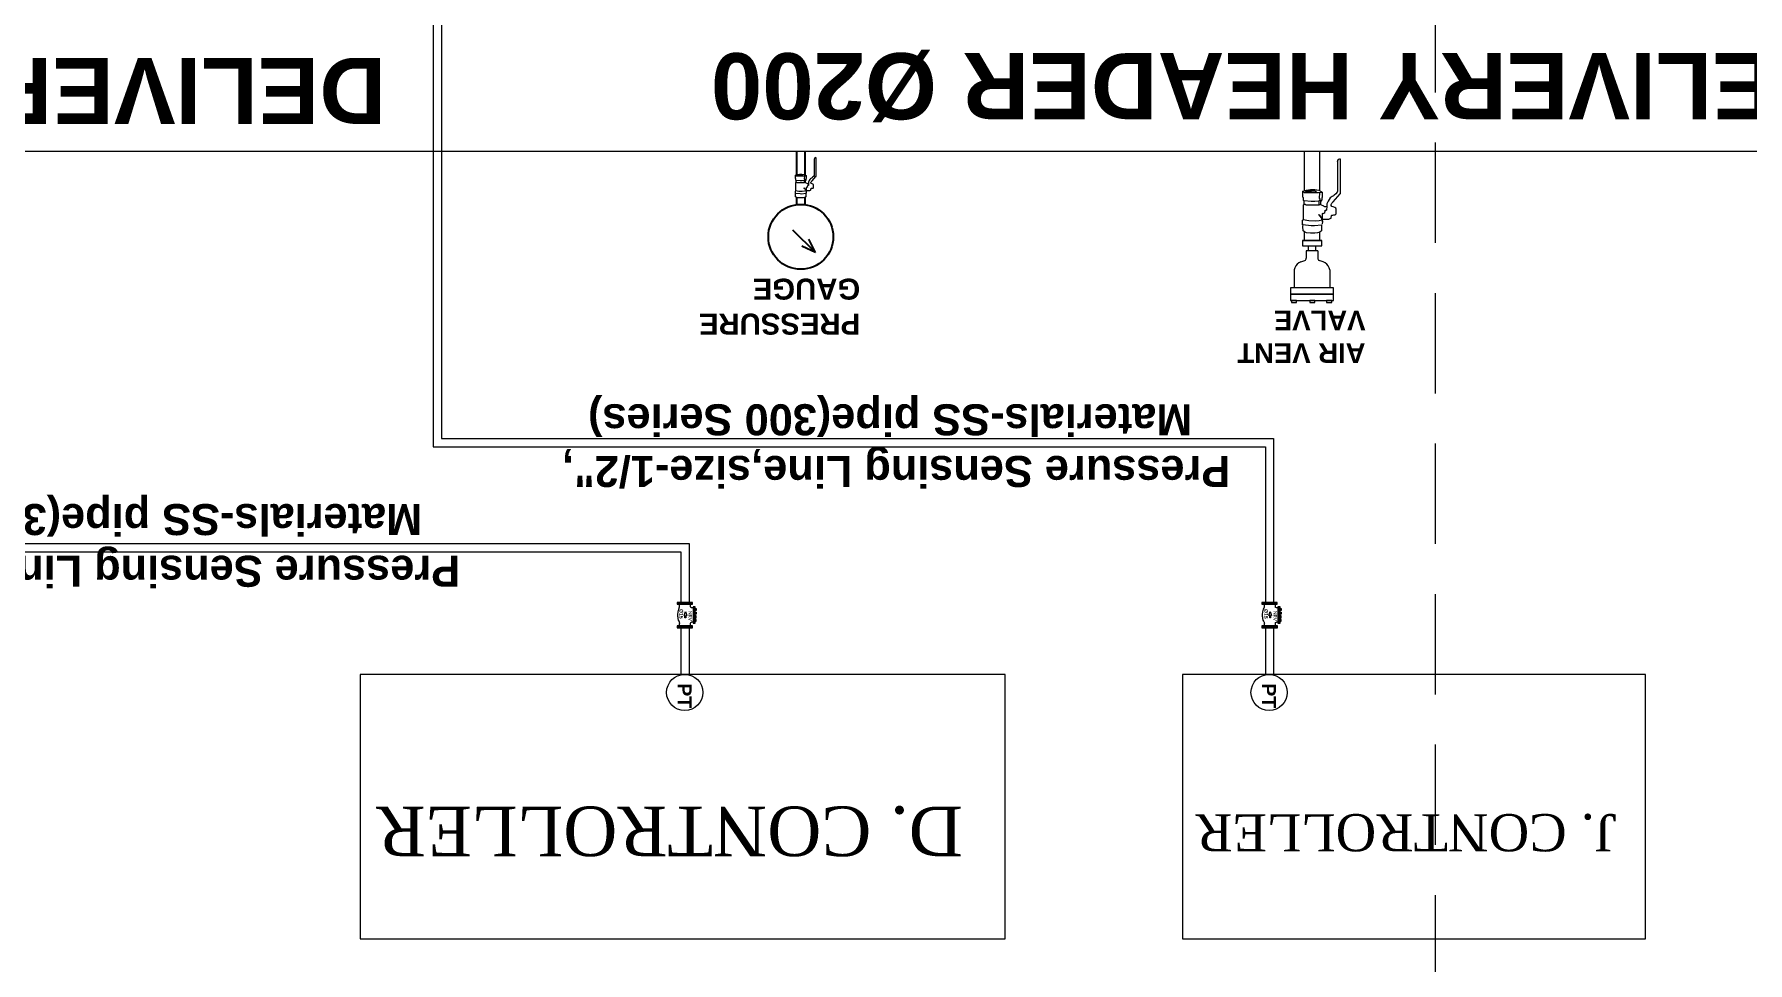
# Model space of a CAD drawing. Header units: inches. Extents: x -98933 to 1585249, y -3352739 to 192771.
# Drawn here: x 58127.62 to 58168.6, y 49889.17 to 49911.38 of the extents above; entities that cross this region are included whole.
import ezdxf

# ---------------------------------------------------------------- set-up
doc = ezdxf.new("R2010")
doc.units = ezdxf.units.IN
doc.header["$MEASUREMENT"] = 0
doc.linetypes.add('HIDDEN', pattern=[0.375, 0.25, -0.125])
doc.layers.get('0').update_dxf_attribs({"lineweight": 0})
doc.layers.add('017339-5001-45DD-GROUND$0$45MECH-NEW-MW-PIPE', color=3, linetype='Continuous')
doc.layers.add('FIREFIGHTING', color=241, linetype='Continuous')
for name, color, linetype, lineweight in [('Diamention', 30, 'Continuous', 0), ('DOOR', 222, 'Continuous', 0), ('FUR', 36, 'Continuous', 0), ('HYDRANT', 1, 'Continuous', 0), ('Hydrant Pipe', 1, 'Continuous', 25), ('Pipe 40 mm', 1, 'Continuous', 25), ('Text_Hightlight-02', 255, 'Continuous', 5), ('wall', 7, 'Continuous', 0)]:
    doc.layers.add(name, color=color, linetype=linetype, lineweight=lineweight)
doc.styles.add('small', font='calibri.ttf', dxfattribs={"height": 4})
doc.styles.get("Standard").update_dxf_attribs({"font": 'arialbd.ttf', "height": 24})

# ---------------------------------------------------------------- blocks, each defined once
blk = doc.blocks.new('E2W')
at = {"layer": 'HYDRANT', "color": 5, "lineweight": 5}
for p, q in [((-232215.556, 168861.361, 3196431.264), (-232215.551, 168861.434, 3196431.264)), ((-232215.556, 168861.281, 3196431.264), (-232215.556, 168861.361, 3196431.264)), ((-232215.553, 168861.226, 3196431.264), (-232215.556, 168861.281, 3196431.264)), ((-232215.54, 168861.185, 3196431.264), (-232215.553, 168861.226, 3196431.264)), ((-232215.551, 168861.434, 3196431.264), (-232215.536, 168861.473, 3196431.264)), ((-232215.536, 168861.473, 3196431.264), (-232215.513, 168861.499, 3196431.264)), ((-232215.513, 168861.499, 3196431.264), (-232215.434, 168861.504, 3196431.264)), ((-232215.434, 168861.504, 3196431.264), (-232215.398, 168861.501, 3196431.264)), ((-232215.42, 168861.286, 3196431.264), (-232215.418, 168861.345, 3196431.264)), ((-232215.405, 168861.153, 3196431.264), (-232215.42, 168861.286, 3196431.264)), ((-232215.418, 168861.345, 3196431.264), (-232215.4, 168861.503, 3196431.264)), ((-232215.398, 168861.501, 3196431.264), (-232215.4, 168861.509, 3196431.264)), ((-232215.4, 168861.509, 3196431.264), (-232215.316, 168861.509, 3196431.264)), ((-232215.329, 168861.269, 3196431.264), (-232215.327, 168861.394, 3196431.264)), ((-232215.324, 168861.197, 3196431.264), (-232215.329, 168861.269, 3196431.264)), ((-232215.327, 168861.394, 3196431.264), (-232215.309, 168861.499, 3196431.264)), ((-232215.313, 168861.139, 3196431.264), (-232215.324, 168861.197, 3196431.264)), ((-232215.316, 168861.509, 3196431.264), (-232215.303, 168861.494, 3196431.264)), ((-232215.303, 168861.494, 3196431.264), (-232215.026, 168861.494, 3196431.264)), ((-232215.28, 168861.149, 3196431.264), (-232215.227, 168861.199, 3196431.264)), ((-232215.227, 168861.199, 3196431.264), (-232215.206, 168861.205, 3196431.264)), ((-232215.206, 168861.205, 3196431.264), (-232215.219, 168861.19, 3196431.264)), ((-232215.031, 168861.203, 3196431.264), (-232215.028, 168861.442, 3196431.264)), ((-232215.025, 168861.189, 3196431.264), (-232215.031, 168861.203, 3196431.264)), ((-232215.028, 168861.442, 3196431.264), (-232215.021, 168861.461, 3196431.264)), ((-232215.026, 168861.494, 3196431.264), (-232215.016, 168861.48, 3196431.264)), ((-232214.956, 168861.203, 3196431.264), (-232215.025, 168861.2, 3196431.264)), ((-232215.021, 168861.461, 3196431.264), (-232215.015, 168861.478, 3196431.264)), ((-232215.016, 168861.48, 3196431.264), (-232214.954, 168861.48, 3196431.264)), ((-232214.964, 168861.279, 3196431.264), (-232214.962, 168861.348, 3196431.264)), ((-232214.957, 168861.205, 3196431.264), (-232214.964, 168861.279, 3196431.264)), ((-232214.962, 168861.348, 3196431.264), (-232214.951, 168861.48, 3196431.264)), ((-232214.941, 168861.184, 3196431.264), (-232214.956, 168861.203, 3196431.264)), ((-232214.954, 168861.48, 3196431.264), (-232214.941, 168861.493, 3196431.264)), ((-232214.941, 168861.493, 3196431.264), (-232214.891, 168861.493, 3196431.264)), ((-232214.794, 168861.19, 3196431.264), (-232214.903, 168861.199, 3196431.264)), ((-232214.903, 168861.199, 3196431.264), (-232214.903, 168861.184, 3196431.264)), ((-232214.891, 168861.493, 3196431.264), (-232214.878, 168861.507, 3196431.264)), ((-232214.878, 168861.507, 3196431.264), (-232214.766, 168861.507, 3196431.264)), ((-232214.768, 168861.504, 3196431.264), (-232214.794, 168861.479, 3196431.264)), ((-232214.794, 168861.479, 3196431.264), (-232214.794, 168861.208, 3196431.264)), ((-232214.794, 168861.208, 3196431.264), (-232214.785, 168861.148, 3196431.264)), ((-232214.783, 168861.415, 3196431.264), (-232214.784, 168861.361, 3196431.264)), ((-232214.784, 168861.361, 3196431.264), (-232214.784, 168861.3, 3196431.264)), ((-232214.784, 168861.3, 3196431.264), (-232214.783, 168861.276, 3196431.264)), ((-232214.779, 168861.45, 3196431.264), (-232214.783, 168861.415, 3196431.264)), ((-232214.783, 168861.276, 3196431.264), (-232214.776, 168861.261, 3196431.264)), ((-232214.775, 168861.455, 3196431.264), (-232214.779, 168861.45, 3196431.264)), ((-232214.776, 168861.261, 3196431.264), (-232214.77, 168861.258, 3196431.264)), ((-232214.77, 168861.453, 3196431.264), (-232214.775, 168861.455, 3196431.264)), ((-232214.745, 168861.203, 3196431.264), (-232214.771, 168861.157, 3196431.264)), ((-232214.77, 168861.443, 3196431.264), (-232214.77, 168861.453, 3196431.264)), ((-232214.768, 168861.422, 3196431.264), (-232214.77, 168861.443, 3196431.264)), ((-232214.77, 168861.248, 3196431.264), (-232214.763, 168861.297, 3196431.264)), ((-232214.766, 168861.378, 3196431.264), (-232214.768, 168861.422, 3196431.264)), ((-232214.766, 168861.343, 3196431.264), (-232214.766, 168861.378, 3196431.264)), ((-232214.763, 168861.297, 3196431.264), (-232214.766, 168861.343, 3196431.264)), ((-232214.765, 168861.506, 3196431.264), (-232214.75, 168861.438, 3196431.264)), ((-232214.75, 168861.438, 3196431.264), (-232214.737, 168861.363, 3196431.264)), ((-232214.733, 168861.281, 3196431.264), (-232214.745, 168861.203, 3196431.264)), ((-232214.737, 168861.363, 3196431.264), (-232214.733, 168861.281, 3196431.264)), ((-232215.515, 168861.152, 3196431.264), (-232215.54, 168861.185, 3196431.264)), ((-232215.409, 168861.152, 3196431.264), (-232215.515, 168861.152, 3196431.264)), ((-232215.399, 168861.145, 3196431.264), (-232215.409, 168861.152, 3196431.264)), ((-232215.334, 168861.137, 3196431.264), (-232215.388, 168861.138, 3196431.264)), ((-232215.329, 168861.138, 3196431.264), (-232215.34, 168861.145, 3196431.264)), ((-232215.313, 168861.138, 3196431.264), (-232215.334, 168861.137, 3196431.264)), ((-232215.303, 168861.148, 3196431.264), (-232215.313, 168861.138, 3196431.264)), ((-232215.276, 168861.15, 3196431.264), (-232215.303, 168861.148, 3196431.264)), ((-232215.297, 168861.156, 3196431.264), (-232215.294, 168861.012, 3196431.264)), ((-232215.294, 168861.012, 3196431.264), (-232215.283, 168860.987, 3196431.264)), ((-232215.189, 168861.14, 3196431.264), (-232215.286, 168861.138, 3196431.264)), ((-232215.283, 168860.987, 3196431.264), (-232215.276, 168860.972, 3196431.264)), ((-232215.266, 168861.147, 3196431.264), (-232215.276, 168861.15, 3196431.264)), ((-232215.276, 168860.972, 3196431.264), (-232215.26, 168860.969, 3196431.264)), ((-232215.267, 168861.14, 3196431.264), (-232215.266, 168861.147, 3196431.264)), ((-232215.26, 168860.969, 3196431.264), (-232215.234, 168860.967, 3196431.264)), ((-232215.237, 168861.176, 3196431.264), (-232215.253, 168861.156, 3196431.264)), ((-232215.253, 168861.156, 3196431.264), (-232215.252, 168861.146, 3196431.264)), ((-232215.252, 168861.146, 3196431.264), (-232215.244, 168861.143, 3196431.264)), ((-232215.244, 168861.143, 3196431.264), (-232215.244, 168861.138, 3196431.264)), ((-232215.219, 168861.19, 3196431.264), (-232215.237, 168861.176, 3196431.264)), ((-232215.234, 168860.967, 3196431.264), (-232215.225, 168860.965, 3196431.264)), ((-232215.225, 168860.965, 3196431.264), (-232215.222, 168860.958, 3196431.264)), ((-232215.222, 168860.958, 3196431.264), (-232215.217, 168860.939, 3196431.264)), ((-232215.217, 168860.939, 3196431.264), (-232215.215, 168860.919, 3196431.264)), ((-232215.215, 168860.919, 3196431.264), (-232215.214, 168860.895, 3196431.264)), ((-232215.214, 168860.895, 3196431.264), (-232215.207, 168860.886, 3196431.264)), ((-232215.207, 168860.886, 3196431.264), (-232215.195, 168860.878, 3196431.264)), ((-232215.195, 168860.878, 3196431.264), (-232215.176, 168860.878, 3196431.264)), ((-232215.191, 168861.122, 3196431.264), (-232215.189, 168861.14, 3196431.264)), ((-232215.19, 168861.114, 3196431.264), (-232215.191, 168861.122, 3196431.264)), ((-232215.184, 168861.097, 3196431.264), (-232215.19, 168861.114, 3196431.264)), ((-232215.182, 168861.094, 3196431.264), (-232215.184, 168861.097, 3196431.264)), ((-232215.157, 168861.096, 3196431.264), (-232215.182, 168861.094, 3196431.264)), ((-232215.176, 168860.878, 3196431.264), (-232215.144, 168860.878, 3196431.264)), ((-232215.153, 168861.091, 3196431.264), (-232215.157, 168861.096, 3196431.264)), ((-232215.15, 168861.092, 3196431.264), (-232215.153, 168861.091, 3196431.264)), ((-232215.138, 168861.093, 3196431.264), (-232215.15, 168861.092, 3196431.264)), ((-232215.144, 168860.878, 3196431.264), (-232215.119, 168860.878, 3196431.264)), ((-232215.133, 168861.095, 3196431.264), (-232215.138, 168861.093, 3196431.264)), ((-232215.135, 168861.089, 3196431.264), (-232215.133, 168861.095, 3196431.264)), ((-232215.129, 168861.086, 3196431.264), (-232215.135, 168861.089, 3196431.264)), ((-232215.13, 168861.075, 3196431.264), (-232215.129, 168861.086, 3196431.264)), ((-232215.13, 168861.064, 3196431.264), (-232215.13, 168861.075, 3196431.264)), ((-232215.124, 168861.062, 3196431.264), (-232215.13, 168861.064, 3196431.264)), ((-232215.122, 168861.058, 3196431.264), (-232215.124, 168861.062, 3196431.264)), ((-232215.052, 168861.055, 3196431.264), (-232215.122, 168861.058, 3196431.264)), ((-232215.119, 168860.878, 3196431.264), (-232215.104, 168860.878, 3196431.264)), ((-232215.104, 168860.878, 3196431.264), (-232215.09, 168860.881, 3196431.264)), ((-232215.09, 168860.881, 3196431.264), (-232215.074, 168860.903, 3196431.264)), ((-232215.074, 168860.903, 3196431.264), (-232215.063, 168860.932, 3196431.264)), ((-232215.063, 168860.932, 3196431.264), (-232215.056, 168860.956, 3196431.264)), ((-232215.056, 168861.096, 3196431.264), (-232215.058, 168861.084, 3196431.264)), ((-232215.058, 168861.084, 3196431.264), (-232215.056, 168861.071, 3196431.264)), ((-232215.052, 168861.106, 3196431.264), (-232215.056, 168861.096, 3196431.264)), ((-232215.056, 168861.071, 3196431.264), (-232215.052, 168861.055, 3196431.264)), ((-232215.056, 168860.956, 3196431.264), (-232215.039, 168860.97, 3196431.264)), ((-232215.006, 168861.051, 3196431.264), (-232215.053, 168861.054, 3196431.264)), ((-232215.041, 168861.118, 3196431.264), (-232215.052, 168861.106, 3196431.264)), ((-232215.02, 168861.172, 3196431.264), (-232215.041, 168861.118, 3196431.264)), ((-232215.039, 168860.97, 3196431.264), (-232215.018, 168860.97, 3196431.264)), ((-232215.02, 168861.177, 3196431.264), (-232215.025, 168861.189, 3196431.264)), ((-232215.007, 168861.172, 3196431.264), (-232215.02, 168861.172, 3196431.264)), ((-232215.018, 168860.97, 3196431.264), (-232214.993, 168860.959, 3196431.264)), ((-232214.96, 168861.172, 3196431.264), (-232215.007, 168861.172, 3196431.264)), ((-232214.953, 168861.03, 3196431.264), (-232215.006, 168861.051, 3196431.264)), ((-232214.993, 168860.959, 3196431.264), (-232214.968, 168860.933, 3196431.264)), ((-232214.968, 168860.933, 3196431.264), (-232214.818, 168860.798, 3196431.264)), ((-232214.933, 168861.149, 3196431.264), (-232214.96, 168861.172, 3196431.264)), ((-232214.921, 168861.01, 3196431.264), (-232214.953, 168861.03, 3196431.264)), ((-232214.903, 168861.184, 3196431.264), (-232214.941, 168861.184, 3196431.264)), ((-232214.892, 168861.149, 3196431.264), (-232214.933, 168861.149, 3196431.264)), ((-232214.892, 168860.988, 3196431.264), (-232214.921, 168861.01, 3196431.264)), ((-232214.883, 168861.141, 3196431.264), (-232214.892, 168861.149, 3196431.264)), ((-232214.867, 168860.951, 3196431.264), (-232214.892, 168860.988, 3196431.264)), ((-232214.785, 168861.141, 3196431.264), (-232214.883, 168861.141, 3196431.264)), ((-232214.855, 168860.928, 3196431.264), (-232214.867, 168860.951, 3196431.264)), ((-232214.84, 168860.911, 3196431.264), (-232214.855, 168860.928, 3196431.264)), ((-232214.815, 168860.883, 3196431.264), (-232214.84, 168860.911, 3196431.264)), ((-232214.784, 168860.86, 3196431.264), (-232214.815, 168860.883, 3196431.264)), ((-232214.771, 168861.157, 3196431.264), (-232214.785, 168861.141, 3196431.264)), ((-232214.785, 168861.148, 3196431.264), (-232214.785, 168861.141, 3196431.264)), ((-232214.818, 168860.798, 3196431.264), (-232214.811, 168860.795, 3196431.264)), ((-232214.811, 168860.795, 3196431.264), (-232214.802, 168860.792, 3196431.264)), ((-232214.802, 168860.792, 3196431.264), (-232214.165, 168860.792, 3196431.264)), ((-232214.769, 168860.854, 3196431.264), (-232214.784, 168860.86, 3196431.264)), ((-232214.504, 168860.854, 3196431.264), (-232214.769, 168860.854, 3196431.264)), ((-232214.204, 168860.854, 3196431.264), (-232214.504, 168860.854, 3196431.264))]:
    blk.add_line(p, q, dxfattribs=at)
blk.add_arc((-232214.208, 168860.808, 3196431.264), 0.0466, 339.6339, 95.2082, dxfattribs=at)
blk = doc.blocks.new('SZS')
at = {"layer": '017339-5001-45DD-GROUND$0$45MECH-NEW-MW-PIPE', "color": 100, "linetype": 'Continuous', "lineweight": 5}
for p, q in [((-230342.09, 165503.64, 24644909.79), (-230346.71, 165503.64, 24644909.79)), ((-230346.71, 165503.64, 24644909.79), (-230346.71, 165502.96, 24644909.79)), ((-230345.98, 165503.85, 24644909.79), (-230346.54, 165503.85, 24644909.79)), ((-230346.54, 165503.85, 24644909.79), (-230346.54, 165503.64, 24644909.79)), ((-230346.54, 165503.64, 24644909.79), (-230345.98, 165503.64, 24644909.79)), ((-230345.98, 165503.64, 24644909.79), (-230345.98, 165503.85, 24644909.79)), ((-230344.16, 165503.85, 24644909.79), (-230344.72, 165503.85, 24644909.79)), ((-230344.72, 165503.85, 24644909.79), (-230344.72, 165503.64, 24644909.79)), ((-230344.72, 165503.64, 24644909.79), (-230344.16, 165503.64, 24644909.79)), ((-230344.16, 165503.64, 24644909.79), (-230344.16, 165503.85, 24644909.79)), ((-230342.19, 165503.85, 24644909.79), (-230342.74, 165503.85, 24644909.79)), ((-230342.74, 165503.85, 24644909.79), (-230342.74, 165503.64, 24644909.79)), ((-230342.74, 165503.64, 24644909.79), (-230342.19, 165503.64, 24644909.79)), ((-230342.19, 165503.64, 24644909.79), (-230342.19, 165503.85, 24644909.79)), ((-230342.09, 165502.96, 24644909.79), (-230342.09, 165503.64, 24644909.79)), ((-230342.09, 165502.96, 24644909.79), (-230346.71, 165502.96, 24644909.79)), ((-230346.71, 165502.96, 24644909.79), (-230346.71, 165502.28, 24644909.79)), ((-230346.71, 165502.96, 24644909.79), (-230342.09, 165502.96, 24644909.79)), ((-230346.71, 165502.28, 24644909.79), (-230342.09, 165502.28, 24644909.79)), ((-230346.31, 165500.34, 24644909.79), (-230346.31, 165502.28, 24644909.79)), ((-230342.49, 165500.34, 24644909.79), (-230342.49, 165502.28, 24644909.79)), ((-230342.09, 165502.28, 24644909.79), (-230342.09, 165502.96, 24644909.79)), ((-230345.61, 165499.46, 24644909.79), (-230345.17, 165499.33, 24644909.79)), ((-230345.03, 165498.26, 24644909.79), (-230345.03, 165499.06, 24644909.79)), ((-230345.03, 165498.26, 24644909.79), (-230343.78, 165498.26, 24644909.79)), ((-230344.8, 165498.26, -110853.81), (-230344.8, 165497.75, -110853.81)), ((-230344.02, 165498.26, -110853.81), (-230344.02, 165497.75, -110853.81)), ((-230343.78, 165498.26, 24644909.79), (-230343.78, 165499.06, 24644909.79)), ((-230343.19, 165499.46, 24644909.79), (-230343.63, 165499.33, 24644909.79)), ((-230343.37, 165497.75, 997684.27), (-230345.46, 165497.75, 997684.27)), ((-230345.46, 165497.75, 997684.27), (-230345.46, 165497.17, 997684.27)), ((-230345.46, 165497.17, 997684.27), (-230343.37, 165497.17, 997684.27)), ((-230343.37, 165497.17, 997684.27), (-230345.46, 165497.17, 997684.27)), ((-230343.37, 165497.17, 997684.27), (-230343.37, 165497.75, 997684.27))]:
    blk.add_line(p, q, dxfattribs=at)
for centre, major_axis, start_param, end_param in [((-230345.79, 165500.34, 24644909.79), (0.373, 0.373), 2.356194, 2.809531), ((-230344.97, 165500.74, 24644909.79), (-1.02, 1.02), 1.238735, 1.89035), ((-230343.84, 165500.74, 24644909.79), (1.02, 1.02), 4.392836, 5.04445), ((-230343.02, 165500.34, 24644909.79), (-0.373, 0.373), 3.473654, 3.926991), ((-230345.34, 165499.06, 24644909.79), (-0.224, 0.224), 3.926991, 4.930704), ((-230343.46, 165499.06, 24644909.79), (0.224, 0.224), 1.352481, 2.356194)]:
    blk.add_ellipse(centre, major_axis=major_axis, ratio=1, start_param=start_param, end_param=end_param, dxfattribs=at)
blk = doc.blocks.new('EEDW')
at = {"layer": 'Hydrant Pipe', "color": 1, "lineweight": 5}
for p, q in [((-232236.29, 168852.4, 997684.27), (-232235.37, 168852.4, 997684.27)), ((-232230.91, 168852.4, 997684.27), (-232226.63, 168852.4, 997684.27)), ((-232236.29, 168850.76, 997684.27), (-232235.39, 168850.76, 997684.27)), ((-232230.9, 168850.76, 997684.27), (-232226.63, 168850.76, 997684.27))]:
    blk.add_line(p, q, dxfattribs=at)
at = {"lineweight": -2, "rotation": 89.99999999999999}
blk.add_blockref('SZS', (-66739.12, 399196), dxfattribs=at)
at = {"lineweight": -2, "xscale": 5.721052631231477, "yscale": 5.721052631231477, "zscale": 5.721052631231477}
blk.add_blockref('E2W', (1096281.94, -797212.97, -17289267.22), dxfattribs=at)
blk = doc.blocks.new('RRE')
at = {"linetype": 'ByBlock', "lineweight": -2, "ltscale": 2}
for q in [(-233130.27, 169054.02), (-233132.61, 169055.3), (-233131.58, 169056.34)]:
    blk.add_line((-233133.56, 169057.26), q, dxfattribs=at)
blk.add_circle((-233131.42, 169054.98), 4.75, dxfattribs=at)
blk = doc.blocks.new('EWS')
at = {"color": 1, "lineweight": -2}
for p, q in [((-232233.287, 168890.308, 274530.575), (-232233.287, 168888.954, 274530.575)), ((-232232.834, 168890.313, 274530.575), (-232232.834, 168888.959, 274530.575)), ((-232233.287, 168887.785, 274530.575), (-232233.287, 168887.39, 274530.575)), ((-232232.834, 168887.78, 274530.575), (-232232.834, 168887.393, 274530.575))]:
    blk.add_line(p, q, dxfattribs=at)
at = {"lineweight": -2}
for name, p, xscale, yscale, zscale, rotation in [('E2W', (33596.787, 534452.956, -4757449.451), 1.574249408429556, 1.574249408429556, 1.574249408429556, 90), ('RRE', (-318963.062, 231777.809, 274530.575), 0.3720219915140802, 0.3720219915140802, 0.3720219915140802, 180)]:
    blk.add_blockref(name, p, dxfattribs=dict(at, xscale=xscale, yscale=yscale, zscale=zscale, rotation=rotation))
blk = doc.blocks.new('RFF')
at = {"color": 96, "lineweight": 5}
for p, q in [((-221386.096, 148400.472, 893361.882), (-221385.519, 148400.472, 893361.882)), ((-221386.096, 148400.472, 893361.882), (-221386.096, 148400.398, 893361.882)), ((-221385.519, 148400.472, 893361.882), (-221386.096, 148400.472, 893361.882)), ((-221386.096, 148400.435, 893361.882), (-221385.519, 148400.435, 893361.882)), ((-221386.096, 148400.398, 893361.882), (-221385.519, 148400.398, 893361.882)), ((-221386.096, 148400.398, 893361.882), (-221385.519, 148400.398, 893361.882)), ((-221385.998, 148400.305, 893361.882), (-221385.998, 148400.398, 893361.882)), ((-221385.589, 148400.31, 893361.882), (-221385.589, 148400.398, 893361.882)), ((-221385.519, 148400.398, 893361.882), (-221385.519, 148400.472, 893361.882)), ((-221364.244, 148400.472, 893361.882), (-221363.667, 148400.472, 893361.882)), ((-221364.244, 148400.472, 893361.882), (-221364.244, 148400.398, 893361.882)), ((-221363.667, 148400.472, 893361.882), (-221364.244, 148400.472, 893361.882)), ((-221364.244, 148400.435, 893361.882), (-221363.667, 148400.435, 893361.882)), ((-221364.244, 148400.398, 893361.882), (-221363.667, 148400.398, 893361.882)), ((-221364.244, 148400.398, 893361.882), (-221363.667, 148400.398, 893361.882)), ((-221364.146, 148400.305, 893361.882), (-221364.146, 148400.398, 893361.882)), ((-221363.737, 148400.31, 893361.882), (-221363.737, 148400.398, 893361.882)), ((-221363.667, 148400.398, 893361.882), (-221363.667, 148400.472, 893361.882)), ((-221385.499, 148400.273, 893361.882), (-221385.552, 148400.273, 893361.882)), ((-221385.499, 148399.727, 893361.882), (-221385.552, 148399.727, 893361.882)), ((-221385.499, 148400.304, 893361.882), (-221385.499, 148399.697, 893361.882)), ((-221385.415, 148400.304, 893361.882), (-221385.499, 148400.304, 893361.882)), ((-221385.456, 148399.697, 893361.882), (-221385.456, 148400.304, 893361.882)), ((-221385.415, 148399.697, 893361.882), (-221385.415, 148400.304, 893361.882)), ((-221385.415, 148400.24, 893361.882), (-221385.376, 148400.24, 893361.882)), ((-221385.415, 148400.167, 893361.882), (-221385.415, 148400.24, 893361.882)), ((-221385.376, 148400.204, 893361.882), (-221385.415, 148400.204, 893361.882)), ((-221385.376, 148400.167, 893361.882), (-221385.415, 148400.167, 893361.882)), ((-221385.415, 148400.108, 893361.882), (-221385.376, 148400.108, 893361.882)), ((-221385.415, 148400.035, 893361.882), (-221385.415, 148400.108, 893361.882)), ((-221385.376, 148400.072, 893361.882), (-221385.415, 148400.072, 893361.882)), ((-221385.376, 148400.035, 893361.882), (-221385.415, 148400.035, 893361.882)), ((-221385.415, 148399.969, 893361.882), (-221385.415, 148399.896, 893361.882)), ((-221385.376, 148399.969, 893361.882), (-221385.415, 148399.969, 893361.882)), ((-221385.376, 148399.933, 893361.882), (-221385.415, 148399.933, 893361.882)), ((-221385.415, 148399.896, 893361.882), (-221385.376, 148399.896, 893361.882)), ((-221385.415, 148399.837, 893361.882), (-221385.415, 148399.764, 893361.882)), ((-221385.376, 148399.837, 893361.882), (-221385.415, 148399.837, 893361.882)), ((-221385.376, 148399.801, 893361.882), (-221385.415, 148399.801, 893361.882)), ((-221385.415, 148399.764, 893361.882), (-221385.376, 148399.764, 893361.882)), ((-221385.376, 148400.24, 893361.882), (-221385.376, 148400.167, 893361.882)), ((-221385.376, 148400.108, 893361.882), (-221385.376, 148400.035, 893361.882)), ((-221385.376, 148399.896, 893361.882), (-221385.376, 148399.969, 893361.882)), ((-221385.376, 148399.764, 893361.882), (-221385.376, 148399.837, 893361.882)), ((-221363.647, 148400.273, 893361.882), (-221363.7, 148400.273, 893361.882)), ((-221363.647, 148399.727, 893361.882), (-221363.7, 148399.727, 893361.882)), ((-221363.647, 148400.304, 893361.882), (-221363.647, 148399.697, 893361.882)), ((-221363.563, 148400.304, 893361.882), (-221363.647, 148400.304, 893361.882)), ((-221363.604, 148399.697, 893361.882), (-221363.604, 148400.304, 893361.882)), ((-221363.563, 148399.697, 893361.882), (-221363.563, 148400.304, 893361.882)), ((-221363.563, 148400.24, 893361.882), (-221363.524, 148400.24, 893361.882)), ((-221363.563, 148400.167, 893361.882), (-221363.563, 148400.24, 893361.882)), ((-221363.524, 148400.204, 893361.882), (-221363.563, 148400.204, 893361.882)), ((-221363.524, 148400.167, 893361.882), (-221363.563, 148400.167, 893361.882)), ((-221363.563, 148400.108, 893361.882), (-221363.524, 148400.108, 893361.882)), ((-221363.563, 148400.035, 893361.882), (-221363.563, 148400.108, 893361.882)), ((-221363.524, 148400.072, 893361.882), (-221363.563, 148400.072, 893361.882)), ((-221363.524, 148400.035, 893361.882), (-221363.563, 148400.035, 893361.882)), ((-221363.563, 148399.969, 893361.882), (-221363.563, 148399.896, 893361.882)), ((-221363.524, 148399.969, 893361.882), (-221363.563, 148399.969, 893361.882)), ((-221363.524, 148399.933, 893361.882), (-221363.563, 148399.933, 893361.882)), ((-221363.563, 148399.896, 893361.882), (-221363.524, 148399.896, 893361.882)), ((-221363.563, 148399.837, 893361.882), (-221363.563, 148399.764, 893361.882)), ((-221363.524, 148399.837, 893361.882), (-221363.563, 148399.837, 893361.882)), ((-221363.524, 148399.801, 893361.882), (-221363.563, 148399.801, 893361.882)), ((-221363.563, 148399.764, 893361.882), (-221363.524, 148399.764, 893361.882)), ((-221363.524, 148400.24, 893361.882), (-221363.524, 148400.167, 893361.882)), ((-221363.524, 148400.108, 893361.882), (-221363.524, 148400.035, 893361.882)), ((-221363.524, 148399.896, 893361.882), (-221363.524, 148399.969, 893361.882)), ((-221363.524, 148399.764, 893361.882), (-221363.524, 148399.837, 893361.882)), ((-221386.091, 148399.598, 893361.882), (-221386.091, 148399.523, 893361.882)), ((-221385.514, 148399.598, 893361.882), (-221386.091, 148399.598, 893361.882)), ((-221386.091, 148399.561, 893361.882), (-221385.514, 148399.561, 893361.882)), ((-221386.091, 148399.523, 893361.882), (-221385.514, 148399.523, 893361.882)), ((-221385.998, 148399.598, 893361.882), (-221385.998, 148399.687, 893361.882)), ((-221385.998, 148399.617, 893361.882), (-221385.998, 148399.625, 893361.882)), ((-221385.589, 148399.617, 893361.882), (-221385.589, 148399.69, 893361.882)), ((-221385.589, 148399.598, 893361.882), (-221385.589, 148399.69, 893361.882)), ((-221385.514, 148399.523, 893361.882), (-221385.514, 148399.598, 893361.882)), ((-221385.499, 148399.697, 893361.882), (-221385.415, 148399.697, 893361.882)), ((-221364.239, 148399.598, 893361.882), (-221364.239, 148399.523, 893361.882)), ((-221363.662, 148399.598, 893361.882), (-221364.239, 148399.598, 893361.882)), ((-221364.239, 148399.561, 893361.882), (-221363.662, 148399.561, 893361.882)), ((-221364.239, 148399.523, 893361.882), (-221363.662, 148399.523, 893361.882)), ((-221364.146, 148399.598, 893361.882), (-221364.146, 148399.687, 893361.882)), ((-221364.146, 148399.617, 893361.882), (-221364.146, 148399.625, 893361.882)), ((-221363.737, 148399.617, 893361.882), (-221363.737, 148399.69, 893361.882)), ((-221363.737, 148399.598, 893361.882), (-221363.737, 148399.69, 893361.882)), ((-221363.662, 148399.523, 893361.882), (-221363.662, 148399.598, 893361.882)), ((-221363.647, 148399.697, 893361.882), (-221363.563, 148399.697, 893361.882))]:
    blk.add_line(p, q, dxfattribs=at)
at = {"color": 7, "lineweight": 5}
for p, q in [((-221385.835, 148399.984, 893361.882), (-221385.784, 148400.125, 893361.882)), ((-221385.801, 148399.984, 893361.882), (-221385.835, 148399.984, 893361.882)), ((-221385.801, 148399.899, 893361.882), (-221385.801, 148399.984, 893361.882)), ((-221385.767, 148399.899, 893361.882), (-221385.801, 148399.899, 893361.882)), ((-221385.784, 148400.125, 893361.882), (-221385.732, 148399.984, 893361.882)), ((-221385.767, 148399.984, 893361.882), (-221385.767, 148399.899, 893361.882)), ((-221385.732, 148399.984, 893361.882), (-221385.767, 148399.984, 893361.882)), ((-221363.984, 148399.984, 893361.882), (-221363.932, 148400.125, 893361.882)), ((-221363.949, 148399.984, 893361.882), (-221363.984, 148399.984, 893361.882)), ((-221363.949, 148399.899, 893361.882), (-221363.949, 148399.984, 893361.882)), ((-221363.915, 148399.899, 893361.882), (-221363.949, 148399.899, 893361.882)), ((-221363.932, 148400.125, 893361.882), (-221363.88, 148399.984, 893361.882)), ((-221363.915, 148399.984, 893361.882), (-221363.915, 148399.899, 893361.882)), ((-221363.88, 148399.984, 893361.882), (-221363.915, 148399.984, 893361.882))]:
    blk.add_line(p, q, dxfattribs=at)
at = {"color": 96, "lineweight": 5, "extrusion": (0, 0, -1)}
for centre, major_axis, start_param, end_param in [((-221385.221, 148399.958, 893361.882), (0.602, 0.602), 3.888853, 4.347419), ((-221385.552, 148400.31, 893361.882), (0.0263, 0.0263), 2.356194, 3.926991), ((-221385.552, 148399.69, 893361.882), (0.0263, 0.0263), 3.926991, 5.497787), ((-221363.369, 148399.958, 893361.882), (0.602, 0.602), 3.888853, 4.347419), ((-221363.7, 148400.31, 893361.882), (0.0263, 0.0263), 2.356194, 3.926991), ((-221363.7, 148399.69, 893361.882), (0.0263, 0.0263), 3.926991, 5.497787)]:
    blk.add_ellipse(centre, major_axis=major_axis, ratio=1, start_param=start_param, end_param=end_param, dxfattribs=at)
at = {"color": 96, "lineweight": 5}
for points in [[(-221386.071, 148399.925, 893361.882), (-221386.072, 148399.897, 893361.882), (-221386.07, 148399.845, 893361.882), (-221386.039, 148399.774, 893361.882), (-221386.01, 148399.736, 893361.882), (-221386.002, 148399.704, 893361.882), (-221385.998, 148399.687, 893361.882)], [(-221364.219, 148399.925, 893361.882), (-221364.22, 148399.897, 893361.882), (-221364.218, 148399.845, 893361.882), (-221364.188, 148399.774, 893361.882), (-221364.158, 148399.736, 893361.882), (-221364.15, 148399.704, 893361.882), (-221364.146, 148399.687, 893361.882)]]:
    blk.add_open_spline(points, degree=3, knots=[0.2123372, 0.2123372, 0.2123372, 0.2123372, 0.2383393, 0.2920744, 0.3187805, 0.3460085, 0.3460085, 0.3460085, 0.3460085], dxfattribs=at)
at = {"layer": 'Diamention', "linetype": 'HIDDEN', "lineweight": 5, "ltscale": 15}
blk.add_line((-221357.763, 148755.157, 893361.882), (-221357.763, 148371.204, 893361.882), dxfattribs=at)
at = {"layer": 'FIREFIGHTING', "color": 5, "lineweight": 5, "ltscale": 5, "elevation": 893361.882}
for points in [[(-221395.212, 148457.83), (-221395.212, 148406.282), (-221364.111, 148406.282), (-221364.111, 148400.472)], [(-221394.903, 148457.83), (-221394.903, 148406.591), (-221363.802, 148406.591), (-221363.802, 148400.472)], [(-221462.524, 148448.315), (-221422.484, 148448.315), (-221422.484, 148446.152), (-221422.484, 148402.674), (-221385.643, 148402.674), (-221385.643, 148400.472)], [(-221462.524, 148448.006), (-221422.793, 148448.006), (-221422.793, 148446.152), (-221422.793, 148402.365), (-221385.952, 148402.365), (-221385.952, 148400.472)], [(-221385.952, 148399.523), (-221385.952, 148397.781)], [(-221385.643, 148399.523), (-221385.643, 148397.781)], [(-221364.111, 148399.523), (-221364.111, 148397.781)], [(-221363.802, 148399.523), (-221363.802, 148397.781)]]:
    blk.add_lwpolyline(points, dxfattribs=at)
at = {"layer": 'FUR', "color": 1, "lineweight": 5, "ltscale": 10, "elevation": 893361.882}
for points in [[(-221397.942, 148397.781), (-221397.942, 148387.892), (-221373.837, 148387.892), (-221373.837, 148397.781)], [(-221349.905, 148387.892), (-221349.905, 148397.781), (-221367.211, 148397.781), (-221367.211, 148387.892)]]:
    blk.add_lwpolyline(points, close=True, dxfattribs=at)
at = {"layer": 'Hydrant Pipe', "color": 1, "lineweight": 5}
blk.add_line((-221413.653, 148417.34, -642417.484), (-221333.466, 148417.34, -642417.484), dxfattribs=at)
at = {"layer": 'Text_Hightlight-02', "color": 5, "lineweight": 5}
for centre in [(-221385.81, 148397.105, 893361.882), (-221363.973, 148397.105, 893361.882)]:
    blk.add_circle(centre, 0.676, dxfattribs=at)
at = {"lineweight": -2, "xscale": 0.68674849241198, "yscale": 0.68674849241198, "zscale": 0.68674849241198}
blk.add_blockref('EWS', (-61895.776, 32432.176, -626374.684), dxfattribs=at)
at = {"lineweight": -2, "xscale": 0.3465244780077164, "yscale": 0.3465244780077164, "zscale": 0.3465244780077164, "rotation": 89.99999999999999}
blk.add_blockref('EEDW', (-162851.157, 228889.553, -988139.504), dxfattribs=at)
at = {"color": 0, "lineweight": 5}
for p in [(-221386.005, 148400.223, 893360.482), (-221364.154, 148400.223, 893360.482)]:
    blk.add_text('%%C15', height=0.1371, rotation=270, dxfattribs=at).set_placement(p)
at = {"color": 0, "lineweight": 5, "style": 'small'}
for p in [(-221385.669, 148400.152, 893360.482), (-221363.817, 148400.152, 893360.482)]:
    blk.add_text('NRV', height=0.1371, rotation=270, dxfattribs=at).set_placement(p)
at = {"layer": 'DOOR', "lineweight": 5, "rotation": 180}
for s, insert, char_height, width, attachment_point in [('\\A1;\\pi-10,l10,t10;{\\C30;Pressure Sensing Line,size-1/2",\\P Materials-SS pipe(300 Series)}', (-221377.905, 148408.225, 893361.882), 1.15889, 59.46873, 8), ('\\A1;\\pi-6.86749,l6.86749,t6.86749;{\\C30;Pressure Sensing Line,size-1/2",\\P Materials-SS pipe(300 Series)}', (-221406.685, 148404.495, 893361.882), 1.15889, 59.46873, 8), ('{\\fTimes New Roman|b0|i0|c0|p18;\\C30;D. CONTROLLER}', (-221375.411, 148390.981, 893361.882), 1.85422, 28.77759, 1), ('{\\fTimes New Roman|b0|i0|c0|p18;\\C30;J. CONTROLLER}', (-221350.982, 148391.162, 893361.882), 1.39067, 23.51458, 1)]:
    blk.add_mtext(s, dxfattribs=dict(at, insert=insert, char_height=char_height, width=width, attachment_point=attachment_point))
at = {"layer": 'Pipe 40 mm', "color": 1, "lineweight": 5, "char_height": 2.47229, "attachment_point": 1, "rotation": 180}
for insert, width in [((-221396.969, 148418.351, -642417.484), 46.40608), ((-221342.617, 148418.527, -642417.484), 56.81546)]:
    blk.add_mtext('{\\C152;DELIVERY HEADER %%C200}', dxfattribs=dict(at, insert=insert, width=width))
at = {"layer": 'Text_Hightlight-02', "color": 6, "lineweight": 5, "char_height": 0.5248, "width": 0.26015, "attachment_point": 1, "rotation": 270}
for insert in [(-221385.553, 148397.45, 893361.882), (-221363.716, 148397.45, 893361.882)]:
    blk.add_mtext('{\\C30;PT}', dxfattribs=dict(at, insert=insert))
at = {"layer": 'wall', "linetype": 'ByBlock', "lineweight": 5, "char_height": 0.78436, "width": 6.19356, "attachment_point": 1, "rotation": 180}
for s, insert in [('{\\C0;PRESSURE GAUGE}', (-221379.251, 148410.479, -169296.352)), ('{\\H0.9359x;\\C0;AIR VENT VALVE \\H1.068x; }', (-221360.371, 148409.421, -1354961.502))]:
    blk.add_mtext(s, dxfattribs=dict(at, insert=insert))

msp = doc.modelspace()

# ---------------------------------------------------------------- block references
at = {"lineweight": -2, "xscale": 0.6399999999994179, "yscale": 0.6399999999994179, "zscale": 0.639999999984866}
msp.add_blockref('RFF', (199830.092, -45078.511, -483662.736), dxfattribs=at)

doc.saveas('drawing.dxf')
